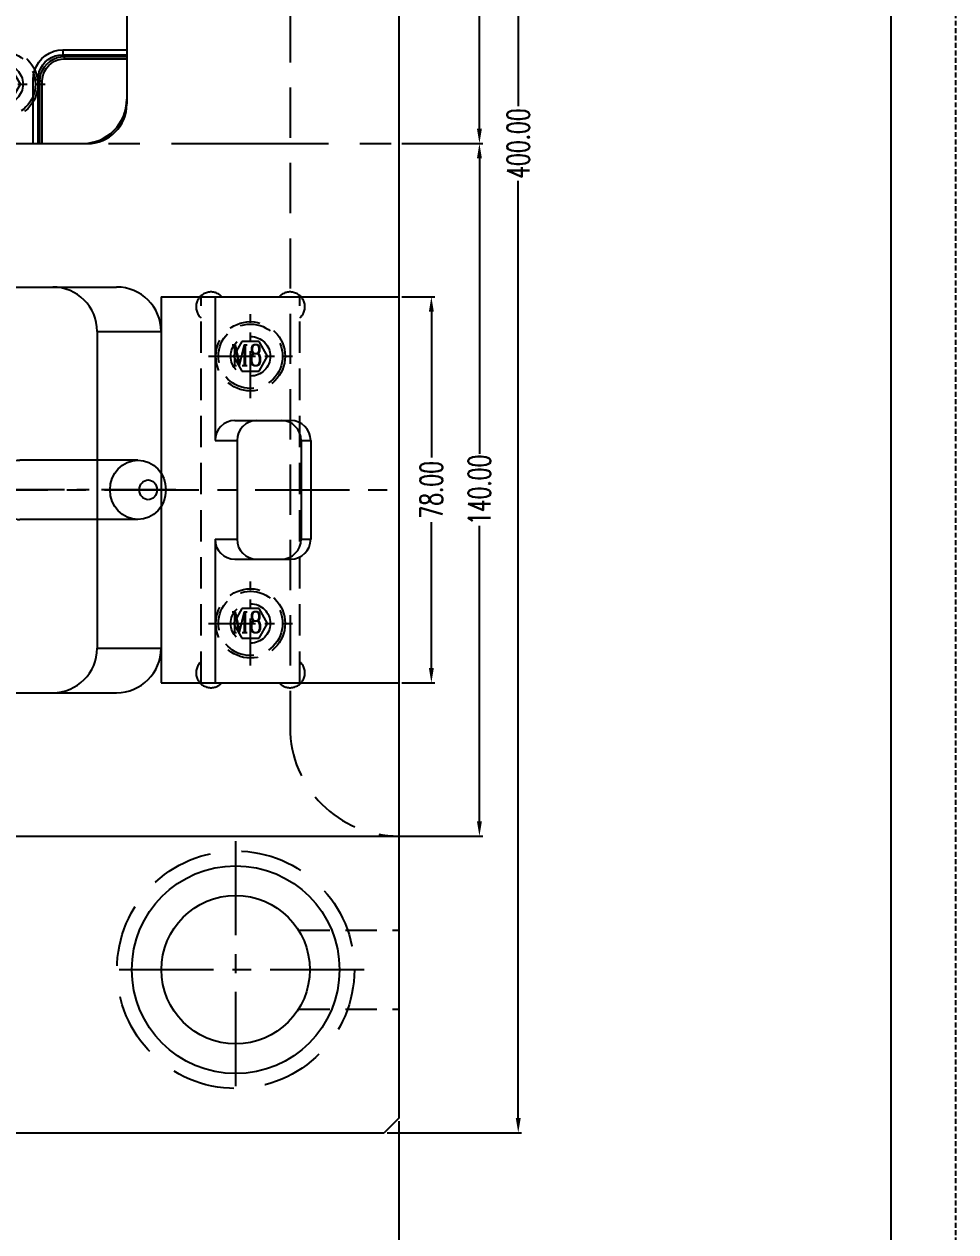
# Model space of a CAD drawing. Header units: inches. Extents: x 169168 to 170394, y -54081 to -53214.
# Drawn here: x 170205.4 to 170393.8, y -53678.5 to -53434.4 of the extents above; entities that cross this region are included whole.
import ezdxf

# ---------------------------------------------------------------- set-up
doc = ezdxf.new("R2010")
doc.units = ezdxf.units.IN
doc.header["$LTSCALE"] = 2
doc.header["$MEASUREMENT"] = 0
doc.header["$PDMODE"] = 3
doc.header["$PDSIZE"] = 0.3125
for name, pattern in [('CENTER', [50.8, 31.75, -6.35, 6.35, -6.35]), ('CENTER2', [1.125, 0.75, -0.125, 0.125, -0.125]), ('DASHED', [0.75, 0.5, -0.25]), ('HIDDEN', [9.525, 6.35, -3.175])]:
    doc.linetypes.add(name, pattern=pattern)
doc.layers.get('0').update_dxf_attribs({"linetype": 'CONTINUOUS'})
doc.layers.get('Defpoints').update_dxf_attribs({"linetype": 'CONTINUOUS'})
for name, color, linetype in [('A', 7, 'CONTINUOUS'), ('CAV-COR', 1, 'CONTINUOUS'), ('cen', 1, 'CENTER'), ('hidden', 4, 'HIDDEN'), ('Layer3', 3, 'CONTINUOUS'), ('PIN', 4, 'CONTINUOUS'), ('SCREW', 52, 'HIDDEN'), ('SILDE', 6, 'CONTINUOUS')]:
    doc.layers.add(name, color=color, linetype=linetype)
doc.layers.add('dim', color=3, linetype='CONTINUOUS', lineweight=15)
doc.layers.add('WR', color=122, linetype='HIDDEN', lineweight=18)
doc.styles.add('ROMANC', font='romanc', dxfattribs={"width": 0.6, "height": 1})
doc.styles.get("Standard").update_dxf_attribs({"font": 'txt.shx', "width": 0.67})
doc.dimstyles.new('2.00', dxfattribs={"dimtxt": 4.5, "dimasz": 3, "dimexe": 0.666, "dimexo": 0.626, "dimgap": 1, "dimtad": 0, "dimzin": 0, "dimdsep": 46, "dimtxsty": 'Standard', "dimcen": 0.09, "dimclrd": 3, "dimclre": 3, "dimclrt": 7, "dimazin": 0, "dimtfac": 1, "dimtofl": 0, "dimtmove": 0, "dimatfit": 0, "dimfxl": 0, "dimtolj": 1, "dimtzin": 0, "dimarcsym": 0})

# ---------------------------------------------------------------- blocks, each defined once
blk = doc.blocks.new('*D36948')
at = {"layer": 'Defpoints', "color": 0}
for p in [(169981.2, -53655.5), (170281.2, -53655.5), (170281.2, -53681.76)]:
    blk.add_point(p, dxfattribs=at)
at = {"layer": 'dim', "color": 3, "linetype": 'ByBlock', "lineweight": -2}
for p, q in [((169981.2, -53656.12), (169981.2, -53682.42)), ((170281.2, -53656.12), (170281.2, -53682.42)), ((169984.2, -53681.76), (170123.66, -53681.76)), ((170278.2, -53681.76), (170138.73, -53681.76))]:
    blk.add_line(p, q, dxfattribs=at)
at = {"layer": 'dim', "color": 3, "linetype": 'ByBlock'}
for points in [[(169984.2, -53681.26), (169984.2, -53682.26), (169981.2, -53681.76)], [(170278.2, -53682.26), (170278.2, -53681.26), (170281.2, -53681.76)]]:
    blk.add_solid(points, dxfattribs=at)
at = {"layer": 'dim', "color": 7, "linetype": 'ByBlock', "insert": (170131.2, -53681.76), "char_height": 4.5, "attachment_point": 5}
blk.add_mtext('\\A1;300.00', dxfattribs=at)
blk = doc.blocks.new('*D36950')
at = {"layer": 'Defpoints', "color": 0}
for p in [(170281.2, -53458.5), (170297.49, -53458.5), (170180.02, -53598.5)]:
    blk.add_point(p, dxfattribs=at)
at = {"layer": 'dim', "color": 3, "linetype": 'ByBlock', "lineweight": -2}
for p, q in [((170281.82, -53458.5), (170298.16, -53458.5)), ((170297.49, -53461.5), (170297.49, -53521.22)), ((170297.49, -53595.5), (170297.49, -53535.78)), ((170180.64, -53598.5), (170298.16, -53598.5))]:
    blk.add_line(p, q, dxfattribs=at)
at = {"layer": 'dim', "color": 3, "linetype": 'ByBlock'}
for points in [[(170297.99, -53461.5), (170296.99, -53461.5), (170297.49, -53458.5)], [(170296.99, -53595.5), (170297.99, -53595.5), (170297.49, -53598.5)]]:
    blk.add_solid(points, dxfattribs=at)
at = {"layer": 'dim', "color": 7, "linetype": 'ByBlock', "insert": (170297.49, -53528.5), "char_height": 4.5, "attachment_point": 5, "rotation": 90}
blk.add_mtext('\\A1;140.00', dxfattribs=at)
blk = doc.blocks.new('*D36951')
at = {"layer": 'Defpoints', "color": 0}
for p in [(170217.2, -53338.5), (170297.49, -53338.5), (170281.2, -53458.5)]:
    blk.add_point(p, dxfattribs=at)
at = {"layer": 'dim', "color": 3, "linetype": 'ByBlock', "lineweight": -2}
for p, q in [((170217.82, -53338.5), (170298.16, -53338.5)), ((170297.49, -53341.5), (170297.49, -53391.22)), ((170297.49, -53455.5), (170297.49, -53405.78)), ((170281.82, -53458.5), (170298.16, -53458.5))]:
    blk.add_line(p, q, dxfattribs=at)
at = {"layer": 'dim', "color": 3, "linetype": 'ByBlock'}
for points in [[(170297.99, -53341.5), (170296.99, -53341.5), (170297.49, -53338.5)], [(170296.99, -53455.5), (170297.99, -53455.5), (170297.49, -53458.5)]]:
    blk.add_solid(points, dxfattribs=at)
at = {"layer": 'dim', "color": 7, "linetype": 'ByBlock', "insert": (170297.49, -53398.5), "char_height": 4.5, "attachment_point": 5, "rotation": 90}
blk.add_mtext('\\A1;120.00', dxfattribs=at)
blk = doc.blocks.new('*D36952')
at = {"layer": 'Defpoints', "color": 0}
for p in [(170278.2, -53258.5), (170305.34, -53258.5), (170278.2, -53658.5)]:
    blk.add_point(p, dxfattribs=at)
at = {"layer": 'dim', "color": 3, "linetype": 'ByBlock', "lineweight": -2}
for p, q in [((170278.82, -53258.5), (170306, -53258.5)), ((170305.34, -53261.5), (170305.34, -53450.97)), ((170305.34, -53655.5), (170305.34, -53466.03)), ((170278.82, -53658.5), (170306, -53658.5))]:
    blk.add_line(p, q, dxfattribs=at)
at = {"layer": 'dim', "color": 3, "linetype": 'ByBlock'}
for points in [[(170305.84, -53261.5), (170304.84, -53261.5), (170305.34, -53258.5)], [(170304.84, -53655.5), (170305.84, -53655.5), (170305.34, -53658.5)]]:
    blk.add_solid(points, dxfattribs=at)
at = {"layer": 'dim', "color": 7, "linetype": 'ByBlock', "insert": (170305.34, -53458.5), "char_height": 4.5, "attachment_point": 5, "rotation": 90}
blk.add_mtext('\\A1;400.00', dxfattribs=at)
blk = doc.blocks.new('20160723.115749')
at = {"layer": 'SCREW', "linetype": 'CENTER', "ltscale": 0.15}
for p, q in [((0, -8.5), (0, 8.5)), ((-8.5, 0), (8.5, 0))]:
    blk.add_line(p, q, dxfattribs=at)
at = {"layer": 'SCREW', "ltscale": 0.5}
blk.add_lwpolyline([(-1.73, 3), (-3.46, 0), (-1.73, -3), (1.73, -3), (3.46, 0), (1.73, 3)], close=True, dxfattribs=at)
for radius in [7, 6.5, 4]:
    blk.add_circle((0, 0), radius, dxfattribs=at)
at = {"layer": 'Layer3', "style": 'ROMANC', "width": 0.8}
blk.add_text('M8', height=4.186, dxfattribs=at).set_placement((-3.98, -1.86))
blk = doc.blocks.new('20160903.150651')
at = {"layer": 'PIN', "linetype": 'HIDDEN', "ltscale": 0.3}
for p, q in [((-16.64, 15.61), (-19.38, 15.61)), ((-19.38, 12.61), (-37.03, 12.61)), ((-19.38, 0.61), (-37.03, 0.61)), ((-16.64, -2.39), (-19.38, -2.39))]:
    blk.add_line(p, q, dxfattribs=at)
at = {"layer": 'PIN'}
for p, q in [((-60.89, 12.61), (-37.03, 12.61)), ((-60.89, 0.61), (-37.03, 0.61))]:
    blk.add_line(p, q, dxfattribs=at)
at = {"layer": 'PIN', "linetype": 'CENTER2', "ltscale": 10}
blk.add_line((-68.53, 6.61), (-6.19, 6.61), dxfattribs=at)
at = {"layer": 'PIN', "linetype": 'HIDDEN', "ltscale": 0.3, "extrusion": (0, 0, -1)}
for centre, major_axis, start_param, end_param in [((-19.38, 6.61), (0, -9), 2.300524, 7.124254), ((-16.64, 6.61), (0, -9), 3.141593, 6.283185), ((-19.38, 6.61), (0, -6), 3.141593, 6.283185)]:
    blk.add_ellipse(centre, major_axis=major_axis, ratio=0.939693, start_param=start_param, end_param=end_param, dxfattribs=at)
at = {"layer": 'PIN', "extrusion": (0, 0, -1)}
for centre, major_axis, ratio in [((-60.89, 6.61), (0, -6), 0.939693), ((-62.96, 6.61), (0, -2), 0.887229)]:
    blk.add_ellipse(centre, major_axis=major_axis, ratio=ratio, dxfattribs=at)
blk.add_ellipse((-37.03, 6.61), major_axis=(0, -6), ratio=0.939693, start_param=3.141593, end_param=6.283185, dxfattribs=at)
blk = doc.blocks.new('*D38827')
at = {"layer": 'Defpoints', "color": 0}
for p in [(170281.2, -53489.5), (170281.2, -53567.5), (170287.77, -53567.5)]:
    blk.add_point(p, dxfattribs=at)
at = {"layer": 'WR', "color": 3, "linetype": 'ByBlock', "lineweight": -2}
for p, q in [((170281.82, -53489.5), (170288.44, -53489.5)), ((170287.77, -53492.5), (170287.77, -53521.97)), ((170287.77, -53564.5), (170287.77, -53535.03)), ((170281.82, -53567.5), (170288.44, -53567.5))]:
    blk.add_line(p, q, dxfattribs=at)
at = {"layer": 'WR', "color": 3, "linetype": 'ByBlock'}
for points in [[(170288.27, -53492.5), (170287.27, -53492.5), (170287.77, -53489.5)], [(170287.27, -53564.5), (170288.27, -53564.5), (170287.77, -53567.5)]]:
    blk.add_solid(points, dxfattribs=at)
at = {"layer": 'WR', "color": 7, "linetype": 'ByBlock', "insert": (170287.77, -53528.5), "char_height": 4.5, "attachment_point": 5, "rotation": 90}
blk.add_mtext('\\A1;78.00', dxfattribs=at)

msp = doc.modelspace()

# ---------------------------------------------------------------- linework, layer by layer
for p, q in [((170281.195, -53261.499), (170281.195, -53655.499)), ((170191.195, -53487.499), (170224.124, -53487.499)), ((170220.195, -53496.499), (170220.195, -53560.499)), ((170220.195, -53496.499), (170233.124, -53496.499)), ((170233.124, -53496.499), (170233.124, -53560.499)), ((170220.195, -53560.499), (170233.124, -53560.499)), ((170191.195, -53569.499), (170224.124, -53569.499)), ((170281.195, -53655.499), (170278.195, -53658.499)), ((169984.195, -53658.499), (170278.195, -53658.499))]:
    msp.add_line(p, q)
at = {"color": 8, "linetype": 'HIDDEN', "ltscale": 0.8}
msp.add_line((170259.195, -53340.499), (170259.195, -53576.499), dxfattribs=at)
at = {"linetype": 'CENTER', "ltscale": 0.5}
msp.add_line((169981.195, -53458.499), (170281.195, -53458.499), dxfattribs=at)
at = {"color": 8, "linetype": 'HIDDEN', "ltscale": 0.5}
for p, q in [((170260.884, -53617.499), (170281.195, -53617.499)), ((170260.884, -53633.499), (170281.195, -53633.499))]:
    msp.add_line(p, q, dxfattribs=at)
for radius in [21, 15]:
    msp.add_circle((170248.195, -53625.499), radius)
for centre, start, end in [((170211.195, -53496.499), 0, 90), ((170224.124, -53496.499), 0, 90), ((170211.195, -53560.499), 270, 0), ((170224.124, -53560.499), 270, 0)]:
    msp.add_arc(centre, 9, start, end)
at = {"color": 8, "linetype": 'HIDDEN', "ltscale": 0.8}
for centre, radius, start, end in [((170243.195, -53491.499), 3, 41.81031, 228.18969), ((170259.195, -53491.499), 3, 311.81031, 138.18969), ((170243.195, -53565.499), 3, 131.81031, 318.18969), ((170259.195, -53565.499), 3, 221.81031, 48.18969), ((170281.195, -53576.499), 22, 180, 270)]:
    msp.add_arc(centre, radius, start, end, dxfattribs=at)
at = {"layer": 'A', "linetype": 'DASHED'}
msp.add_line((170393.831, -54081.164), (170393.831, -53214.244), dxfattribs=at)
at = {"layer": 'A'}
msp.add_line((170380.739, -54068.073), (170380.739, -53227.336), dxfattribs=at)
at = {"layer": 'CAV-COR', "linetype": 'ByBlock'}
for p, q in [((170226.195, -53346.499), (170226.195, -53450.499)), ((170213.238, -53439.55), (170226.195, -53439.55)), ((170213.238, -53439.55), (170213.238, -53440.548)), ((170213.238, -53440.548), (170226.195, -53440.548)), ((170213.238, -53440.548), (170213.583, -53440.893)), ((170213.583, -53440.893), (170226.195, -53440.893)), ((170213.583, -53441.392), (170213.583, -53440.893)), ((170213.583, -53441.392), (170226.195, -53441.392)), ((170207.246, -53445.542), (170208.245, -53445.542)), ((170207.246, -53458.499), (170207.246, -53445.542)), ((170208.245, -53445.542), (170208.59, -53445.886)), ((170208.245, -53458.499), (170208.245, -53445.542)), ((170209.089, -53445.886), (170208.59, -53445.886)), ((170208.59, -53458.499), (170208.59, -53445.886)), ((170209.089, -53458.499), (170209.089, -53445.886)), ((170044.195, -53458.499), (170218.195, -53458.499))]:
    msp.add_line(p, q, dxfattribs=at)
for points in [[(170207.246, -53445.542), (170207.317, -53444.623), (170207.534, -53443.707), (170207.895, -53442.829), (170208.389, -53442.02), (170209, -53441.304), (170209.715, -53440.694), (170210.523, -53440.199), (170211.401, -53439.838), (170212.318, -53439.621), (170213.238, -53439.55)], [(170208.245, -53445.542), (170208.304, -53444.774), (170208.484, -53444.011), (170208.784, -53443.279), (170209.196, -53442.605), (170209.705, -53442.01), (170210.3, -53441.501), (170210.974, -53441.089), (170211.706, -53440.788), (170212.47, -53440.607), (170213.238, -53440.548)], [(170208.59, -53445.886), (170208.64, -53445.18), (170208.807, -53444.429), (170209.103, -53443.68), (170209.523, -53442.979), (170210.047, -53442.36), (170210.664, -53441.835), (170211.364, -53441.413), (170212.114, -53441.114), (170212.869, -53440.945), (170213.583, -53440.893)], [(170209.089, -53445.886), (170209.134, -53445.251), (170209.284, -53444.575), (170209.551, -53443.901), (170209.929, -53443.269), (170210.4, -53442.712), (170210.956, -53442.239), (170211.587, -53441.86), (170212.262, -53441.591), (170212.941, -53441.438), (170213.583, -53441.392)]]:
    msp.add_lwpolyline(points, dxfattribs=at)
for centre, radius in [((170217.195, -53449.499), 9), ((170218.195, -53450.499), 8)]:
    msp.add_arc(centre, radius, 270, 0, dxfattribs=at)
at = {"layer": 'cen', "linetype": 'CENTER', "ltscale": 0.3}
for p, q in [((170248.195, -53599.499), (170248.195, -53651.499)), ((170274.195, -53625.499), (170222.195, -53625.499))]:
    msp.add_line(p, q, dxfattribs=at)
at = {"layer": 'hidden'}
msp.add_circle((170248.195, -53625.499), 24, dxfattribs=at)
at = {"layer": 'SILDE', "linetype": 'ByBlock'}
for p, q in [((170233.124, -53489.499), (170233.124, -53567.499)), ((170233.124, -53489.499), (170281.195, -53489.499)), ((170244.033, -53489.499), (170244.033, -53518.499)), ((170281.195, -53489.499), (170281.195, -53567.499)), ((170248.033, -53514.499), (170259.372, -53514.499)), ((170244.033, -53518.499), (170248.477, -53518.499)), ((170248.477, -53518.499), (170248.477, -53538.499)), ((170261.432, -53518.499), (170261.432, -53538.499)), ((170261.432, -53518.499), (170263.372, -53518.499)), ((170263.372, -53518.499), (170263.372, -53538.499)), ((170244.033, -53538.499), (170248.477, -53538.499)), ((170244.033, -53538.499), (170244.033, -53567.499)), ((170261.432, -53538.499), (170263.372, -53538.499)), ((170248.033, -53542.499), (170259.372, -53542.499)), ((170233.124, -53567.499), (170281.195, -53567.499))]:
    msp.add_line(p, q, dxfattribs=at)
at = {"layer": 'SILDE', "linetype": 'HIDDEN', "ltscale": 0.5}
for p, q in [((170241.195, -53489.499), (170261.195, -53489.499)), ((170241.195, -53567.499), (170241.195, -53489.499)), ((170261.195, -53567.499), (170261.195, -53489.499)), ((170241.195, -53567.499), (170261.195, -53567.499))]:
    msp.add_line(p, q, dxfattribs=at)
at = {"layer": 'SILDE', "linetype": 'CENTER', "ltscale": 0.3}
msp.add_line((170191.195, -53528.499), (170281.195, -53528.499), dxfattribs=at)
at = {"layer": 'SILDE', "linetype": 'ByBlock'}
for centre, start, end in [((170248.033, -53518.499), 90, 180), ((170252.477, -53518.499), 90, 180), ((170257.432, -53518.499), 0, 90), ((170259.372, -53518.499), 0, 90), ((170248.033, -53538.499), 180, 270), ((170252.477, -53538.499), 180, 270), ((170257.432, -53538.499), 270, 0), ((170259.372, -53538.499), 270, 0)]:
    msp.add_arc(centre, 4, start, end, dxfattribs=at)

# ---------------------------------------------------------------- block references
at = {"layer": 'PIN', "linetype": 'ByBlock', "xscale": -1}
msp.add_blockref('20160903.150651', (170167.552, -53535.105), dxfattribs=at)
at = {"layer": 'SCREW', "linetype": 'ByBlock'}
for p in [(170201.195, -53446.499), (170251.195, -53501.499), (170251.195, -53555.499)]:
    msp.add_blockref('20160723.115749', p, dxfattribs=at)

# ---------------------------------------------------------------- dimensions: what is measured, and where the dimension line sits
at = {"layer": 'dim', "linetype": 'ByBlock'}
for base, p1, p2, angle, picture, middle in [((170305.337, -53258.499), (170278.195, -53658.499), (170278.195, -53258.499), 90, '*D36952', (170305.337, -53458.499)), ((170281.195, -53681.757), (169981.195, -53655.499), (170281.195, -53655.499), 180, '*D36948', (170131.195, -53681.757))]:
    dim = msp.add_linear_dim(base=base, p1=p1, p2=p2, angle=angle, dimstyle='2.00', dxfattribs=at)
    dim.commit()
    dim.dimension.update_dxf_attribs({"geometry": picture, "text_midpoint": middle, "dimtype": 160})
for base, p1, p2, picture, middle in [((170297.491, -53338.499), (170281.195, -53458.499), (170217.195, -53338.499), '*D36951', (170297.491, -53398.499)), ((170297.491, -53458.499), (170180.015, -53598.499), (170281.195, -53458.499), '*D36950', (170297.491, -53528.499))]:
    dim = msp.add_linear_dim(base=base, p1=p1, p2=p2, angle=90, dimstyle='2.00', dxfattribs=at)
    dim.commit()
    dim.dimension.update_dxf_attribs({"geometry": picture, "text_midpoint": middle})
at = {"layer": 'WR', "linetype": 'ByBlock'}
dim = msp.add_linear_dim(base=(170287.773, -53567.499), p1=(170281.195, -53489.499), p2=(170281.195, -53567.499), angle=90, dimstyle='2.00', dxfattribs=at)
dim.commit()
dim.dimension.update_dxf_attribs({"geometry": '*D38827', "text_midpoint": (170287.773, -53528.499)})

doc.saveas('drawing.dxf')
